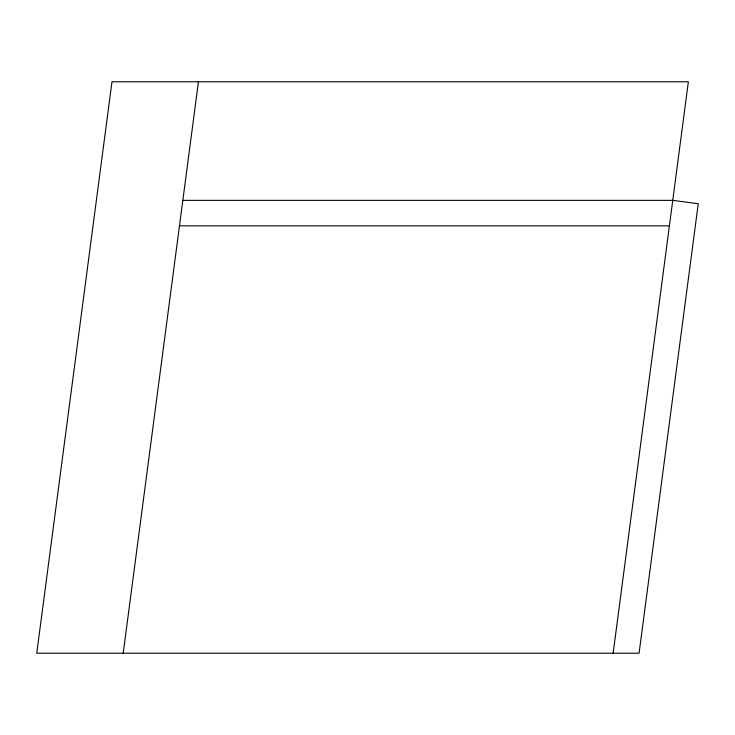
<?xml version="1.0" encoding="UTF-8"?>
<svg xmlns="http://www.w3.org/2000/svg" width="735" height="735" viewBox="0 0 735 735"><rect width="100%" height="100%" fill="white"/><g stroke="black" fill="none" stroke-linecap="round" stroke-linejoin="round"><path stroke-width="1.1" d="M123.204 653.222L198.441 81.778M613.137 653.222L688.364 81.778L111.986 81.778L36.75 653.222L639.073 653.222L698.25 203.724L672.755 200.361L182.831 200.361M179.469 225.856L669.401 225.856"/></g></svg>
